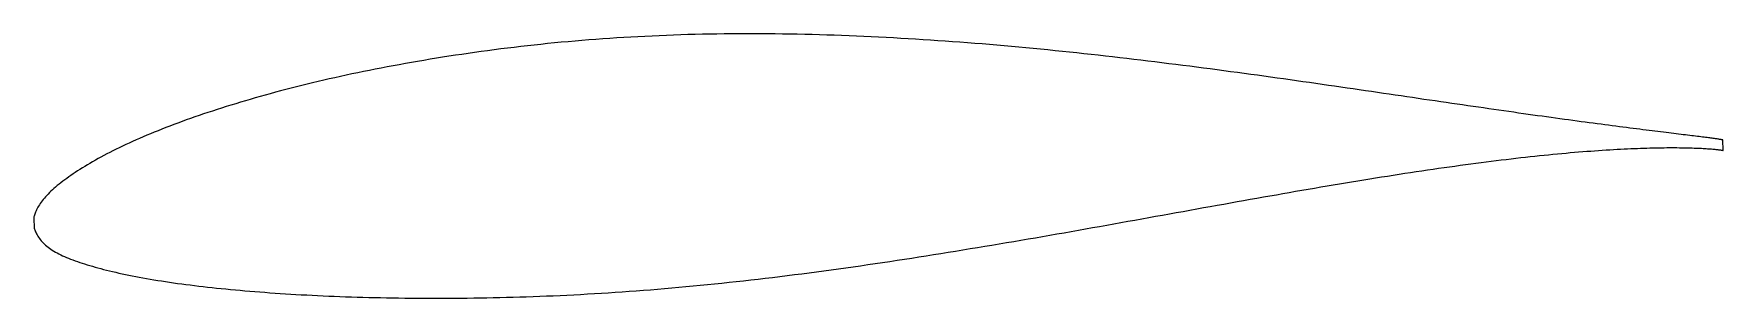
# Model space of a CAD drawing. Header units: metres. Extents: x -20.7 to 41.5, y -3.6 to 6.1.
import ezdxf

# ---------------------------------------------------------------- set-up
doc = ezdxf.new("R2010")
doc.units = ezdxf.units.M

msp = doc.modelspace()

# ---------------------------------------------------------------- linework, layer by layer
msp.add_lwpolyline([(41.452, 2.175), (41.451, 2.176), (41.448, 2.177), (41.442, 2.178), (41.433, 2.18), (41.422, 2.182), (41.409, 2.184), (41.394, 2.187), (41.376, 2.19), (41.356, 2.194), (41.333, 2.197), (41.308, 2.201), (41.28, 2.205), (41.251, 2.21), (41.218, 2.214), (41.184, 2.219), (41.147, 2.224), (41.108, 2.23), (41.066, 2.235), (41.022, 2.241), (40.976, 2.247), (40.927, 2.253), (40.876, 2.26), (40.823, 2.267), (40.767, 2.274), (40.709, 2.281), (40.648, 2.289), (40.586, 2.297), (40.521, 2.305), (40.453, 2.313), (40.384, 2.322), (40.312, 2.331), (40.238, 2.34), (40.161, 2.349), (40.082, 2.359), (40.001, 2.369), (39.918, 2.379), (39.832, 2.389), (39.744, 2.4), (39.654, 2.411), (39.561, 2.422), (39.467, 2.434), (39.37, 2.446), (39.271, 2.458), (39.169, 2.47), (39.066, 2.483), (38.96, 2.496), (38.852, 2.51), (38.742, 2.523), (38.63, 2.537), (38.515, 2.552), (38.398, 2.566), (38.279, 2.581), (38.158, 2.597), (38.035, 2.613), (37.91, 2.628), (37.783, 2.645), (37.653, 2.661), (37.522, 2.678), (37.388, 2.696), (37.252, 2.713), (37.114, 2.731), (36.974, 2.75), (36.832, 2.769), (36.688, 2.788), (36.542, 2.807), (36.394, 2.827), (36.244, 2.847), (36.092, 2.868), (35.938, 2.889), (35.782, 2.91), (35.624, 2.932), (35.464, 2.954), (35.302, 2.976), (35.139, 2.999), (34.973, 3.021), (34.805, 3.045), (34.636, 3.068), (34.464, 3.092), (34.291, 3.117), (34.116, 3.141), (33.939, 3.166), (33.76, 3.192), (33.58, 3.217), (33.398, 3.243), (33.214, 3.27), (33.028, 3.296), (32.84, 3.324), (32.651, 3.351), (32.46, 3.378), (32.267, 3.406), (32.072, 3.434), (31.876, 3.463), (31.678, 3.491), (31.479, 3.52), (31.278, 3.549), (31.075, 3.579), (30.871, 3.609), (30.665, 3.639), (30.458, 3.669), (30.249, 3.7), (30.038, 3.731), (29.826, 3.762), (29.612, 3.793), (29.397, 3.825), (29.181, 3.856), (28.963, 3.888), (28.743, 3.921), (28.523, 3.953), (28.3, 3.985), (28.077, 4.018), (27.852, 4.051), (27.625, 4.084), (27.398, 4.117), (27.169, 4.15), (26.938, 4.183), (26.707, 4.217), (26.474, 4.25), (26.24, 4.284), (26.004, 4.317), (25.768, 4.351), (25.53, 4.385), (25.291, 4.418), (25.051, 4.452), (24.81, 4.485), (24.568, 4.519), (24.325, 4.553), (24.08, 4.587), (23.835, 4.62), (23.588, 4.653), (23.341, 4.687), (23.092, 4.721), (22.843, 4.754), (22.592, 4.787), (22.341, 4.82), (22.088, 4.853), (21.835, 4.885), (21.581, 4.918), (21.326, 4.95), (21.07, 4.982), (20.813, 5.014), (20.556, 5.046), (20.298, 5.078), (20.039, 5.109), (19.779, 5.14), (19.519, 5.17), (19.258, 5.201), (18.996, 5.231), (18.733, 5.261), (18.47, 5.29), (18.206, 5.319), (17.942, 5.348), (17.677, 5.377), (17.412, 5.405), (17.146, 5.432), (16.879, 5.459), (16.612, 5.486), (16.345, 5.512), (16.077, 5.538), (15.808, 5.564), (15.54, 5.588), (15.271, 5.613), (15.001, 5.637), (14.731, 5.66), (14.461, 5.683), (14.19, 5.706), (13.92, 5.727), (13.649, 5.749), (13.377, 5.769), (13.106, 5.79), (12.834, 5.809), (12.562, 5.828), (12.29, 5.847), (12.018, 5.865), (11.746, 5.882), (11.473, 5.898), (11.201, 5.914), (10.928, 5.93), (10.656, 5.944), (10.383, 5.958), (10.111, 5.972), (9.838, 5.984), (9.566, 5.996), (9.294, 6.007), (9.021, 6.017), (8.749, 6.027), (8.477, 6.036), (8.205, 6.044), (7.934, 6.052), (7.662, 6.058), (7.391, 6.064), (7.12, 6.069), (6.849, 6.073), (6.579, 6.076), (6.309, 6.079), (6.039, 6.08), (5.77, 6.081), (5.501, 6.081), (5.232, 6.081), (4.964, 6.079), (4.696, 6.076), (4.428, 6.073), (4.162, 6.068), (3.895, 6.063), (3.629, 6.057), (3.364, 6.05), (3.099, 6.042), (2.835, 6.033), (2.571, 6.023), (2.308, 6.012), (2.046, 6), (1.784, 5.988), (1.523, 5.975), (1.263, 5.96), (1.004, 5.945), (0.745, 5.929), (0.487, 5.912), (0.229, 5.894), (-0.027, 5.875), (-0.283, 5.855), (-0.538, 5.835), (-0.792, 5.813), (-1.045, 5.791), (-1.297, 5.768), (-1.548, 5.744), (-1.799, 5.719), (-2.048, 5.693), (-2.297, 5.666), (-2.544, 5.639), (-2.791, 5.611), (-3.036, 5.582), (-3.281, 5.552), (-3.524, 5.522), (-3.766, 5.491), (-4.008, 5.459), (-4.248, 5.426), (-4.487, 5.393), (-4.724, 5.359), (-4.961, 5.324), (-5.197, 5.289), (-5.431, 5.253), (-5.664, 5.217), (-5.896, 5.18), (-6.126, 5.142), (-6.356, 5.104), (-6.584, 5.065), (-6.81, 5.026), (-7.036, 4.986), (-7.26, 4.945), (-7.482, 4.904), (-7.704, 4.863), (-7.924, 4.821), (-8.142, 4.778), (-8.359, 4.735), (-8.575, 4.691), (-8.789, 4.646), (-9.002, 4.602), (-9.213, 4.557), (-9.423, 4.511), (-9.631, 4.464), (-9.838, 4.418), (-10.043, 4.371), (-10.247, 4.323), (-10.449, 4.275), (-10.649, 4.227), (-10.848, 4.178), (-11.045, 4.128), (-11.241, 4.079), (-11.435, 4.029), (-11.627, 3.978), (-11.818, 3.928), (-12.007, 3.877), (-12.194, 3.825), (-12.379, 3.773), (-12.563, 3.721), (-12.745, 3.669), (-12.925, 3.616), (-13.103, 3.563), (-13.28, 3.51), (-13.455, 3.456), (-13.628, 3.403), (-13.799, 3.349), (-13.968, 3.295), (-14.136, 3.24), (-14.302, 3.186), (-14.465, 3.131), (-14.627, 3.076), (-14.787, 3.02), (-14.945, 2.965), (-15.101, 2.909), (-15.255, 2.854), (-15.408, 2.798), (-15.558, 2.742), (-15.706, 2.686), (-15.852, 2.629), (-15.997, 2.573), (-16.139, 2.516), (-16.279, 2.459), (-16.417, 2.403), (-16.554, 2.346), (-16.688, 2.289), (-16.82, 2.232), (-16.95, 2.175), (-17.078, 2.118), (-17.204, 2.06), (-17.327, 2.003), (-17.449, 1.946), (-17.569, 1.888), (-17.686, 1.831), (-17.801, 1.773), (-17.915, 1.716), (-18.026, 1.658), (-18.134, 1.6), (-18.241, 1.543), (-18.345, 1.486), (-18.448, 1.428), (-18.548, 1.371), (-18.646, 1.314), (-18.742, 1.257), (-18.835, 1.201), (-18.926, 1.145), (-19.016, 1.089), (-19.102, 1.033), (-19.187, 0.977), (-19.269, 0.922), (-19.35, 0.868), (-19.428, 0.813), (-19.503, 0.759), (-19.577, 0.705), (-19.648, 0.652), (-19.717, 0.599), (-19.783, 0.546), (-19.848, 0.494), (-19.91, 0.442), (-19.97, 0.39), (-20.027, 0.338), (-20.082, 0.287), (-20.135, 0.236), (-20.186, 0.185), (-20.234, 0.135), (-20.28, 0.085), (-20.323, 0.035), (-20.364, -0.015), (-20.403, -0.064), (-20.44, -0.113), (-20.474, -0.161), (-20.506, -0.209), (-20.536, -0.256), (-20.563, -0.303), (-20.588, -0.348), (-20.611, -0.393), (-20.631, -0.437), (-20.649, -0.479), (-20.665, -0.52), (-20.679, -0.558), (-20.69, -0.594), (-20.699, -0.626), (-20.706, -0.654), (-20.711, -0.675), (-20.714, -0.689), (-20.695, -1.086), (-20.694, -1.089), (-20.69, -1.098), (-20.683, -1.114), (-20.674, -1.136), (-20.662, -1.166), (-20.647, -1.202), (-20.629, -1.24), (-20.61, -1.281), (-20.587, -1.323), (-20.563, -1.365), (-20.536, -1.408), (-20.507, -1.45), (-20.475, -1.492), (-20.441, -1.534), (-20.404, -1.575), (-20.366, -1.615), (-20.325, -1.655), (-20.282, -1.694), (-20.236, -1.733), (-20.188, -1.771), (-20.138, -1.808), (-20.085, -1.845), (-20.031, -1.881), (-19.973, -1.916), (-19.914, -1.951), (-19.852, -1.985), (-19.788, -2.019), (-19.722, -2.052), (-19.654, -2.084), (-19.583, -2.117), (-19.51, -2.148), (-19.434, -2.179), (-19.357, -2.21), (-19.277, -2.241), (-19.195, -2.271), (-19.11, -2.3), (-19.024, -2.33), (-18.935, -2.359), (-18.844, -2.389), (-18.751, -2.418), (-18.655, -2.446), (-18.557, -2.475), (-18.457, -2.503), (-18.355, -2.532), (-18.251, -2.56), (-18.144, -2.588), (-18.036, -2.615), (-17.925, -2.643), (-17.812, -2.67), (-17.697, -2.697), (-17.579, -2.724), (-17.46, -2.75), (-17.339, -2.776), (-17.215, -2.802), (-17.089, -2.827), (-16.961, -2.852), (-16.831, -2.877), (-16.699, -2.901), (-16.565, -2.925), (-16.429, -2.948), (-16.291, -2.971), (-16.151, -2.994), (-16.009, -3.016), (-15.865, -3.038), (-15.719, -3.06), (-15.571, -3.081), (-15.421, -3.102), (-15.268, -3.123), (-15.114, -3.143), (-14.958, -3.163), (-14.801, -3.182), (-14.641, -3.202), (-14.479, -3.22), (-14.316, -3.239), (-14.15, -3.257), (-13.983, -3.275), (-13.814, -3.292), (-13.643, -3.309), (-13.47, -3.326), (-13.295, -3.342), (-13.119, -3.358), (-12.94, -3.374), (-12.76, -3.389), (-12.579, -3.404), (-12.395, -3.418), (-12.21, -3.432), (-12.023, -3.446), (-11.834, -3.459), (-11.644, -3.472), (-11.452, -3.485), (-11.258, -3.497), (-11.063, -3.508), (-10.866, -3.52), (-10.667, -3.53), (-10.467, -3.541), (-10.266, -3.551), (-10.062, -3.56), (-9.857, -3.569), (-9.651, -3.578), (-9.443, -3.586), (-9.234, -3.594), (-9.023, -3.601), (-8.81, -3.607), (-8.597, -3.614), (-8.381, -3.62), (-8.165, -3.625), (-7.947, -3.629), (-7.727, -3.634), (-7.506, -3.638), (-7.284, -3.641), (-7.061, -3.644), (-6.836, -3.646), (-6.61, -3.647), (-6.382, -3.648), (-6.154, -3.649), (-5.924, -3.649), (-5.692, -3.649), (-5.46, -3.648), (-5.227, -3.646), (-4.992, -3.644), (-4.756, -3.642), (-4.519, -3.639), (-4.281, -3.635), (-4.041, -3.631), (-3.801, -3.626), (-3.56, -3.621), (-3.317, -3.615), (-3.074, -3.608), (-2.829, -3.601), (-2.584, -3.594), (-2.337, -3.585), (-2.09, -3.576), (-1.841, -3.566), (-1.592, -3.556), (-1.342, -3.545), (-1.091, -3.533), (-0.839, -3.521), (-0.586, -3.508), (-0.333, -3.494), (-0.078, -3.479), (0.177, -3.464), (0.433, -3.448), (0.689, -3.431), (0.947, -3.414), (1.205, -3.396), (1.464, -3.377), (1.723, -3.357), (1.983, -3.337), (2.244, -3.315), (2.505, -3.293), (2.767, -3.271), (3.029, -3.248), (3.292, -3.224), (3.555, -3.199), (3.819, -3.174), (4.084, -3.148), (4.348, -3.121), (4.614, -3.093), (4.879, -3.065), (5.145, -3.036), (5.412, -3.006), (5.679, -2.976), (5.946, -2.945), (6.213, -2.914), (6.481, -2.882), (6.749, -2.849), (7.018, -2.815), (7.286, -2.782), (7.555, -2.747), (7.824, -2.712), (8.093, -2.677), (8.363, -2.64), (8.632, -2.604), (8.902, -2.567), (9.171, -2.529), (9.441, -2.491), (9.711, -2.452), (9.981, -2.413), (10.251, -2.374), (10.521, -2.334), (10.791, -2.293), (11.06, -2.253), (11.33, -2.211), (11.6, -2.17), (11.869, -2.128), (12.139, -2.086), (12.408, -2.043), (12.677, -2.001), (12.946, -1.958), (13.215, -1.914), (13.484, -1.87), (13.752, -1.826), (14.02, -1.782), (14.288, -1.738), (14.556, -1.693), (14.823, -1.649), (15.09, -1.604), (15.356, -1.558), (15.622, -1.513), (15.888, -1.467), (16.153, -1.422), (16.418, -1.376), (16.682, -1.33), (16.946, -1.284), (17.21, -1.238), (17.473, -1.192), (17.735, -1.145), (17.997, -1.099), (18.258, -1.053), (18.519, -1.006), (18.779, -0.96), (19.038, -0.913), (19.297, -0.867), (19.555, -0.82), (19.812, -0.774), (20.069, -0.728), (20.325, -0.682), (20.58, -0.636), (20.834, -0.59), (21.088, -0.544), (21.341, -0.498), (21.593, -0.453), (21.844, -0.408), (22.094, -0.362), (22.343, -0.317), (22.592, -0.272), (22.84, -0.228), (23.086, -0.184), (23.332, -0.14), (23.577, -0.096), (23.82, -0.052), (24.063, -0.009), (24.305, 0.034), (24.545, 0.077), (24.785, 0.119), (25.024, 0.161), (25.261, 0.202), (25.497, 0.244), (25.733, 0.285), (25.967, 0.325), (26.199, 0.365), (26.431, 0.405), (26.662, 0.445), (26.891, 0.483), (27.119, 0.522), (27.346, 0.56), (27.571, 0.598), (27.795, 0.635), (28.018, 0.672), (28.24, 0.708), (28.46, 0.744), (28.679, 0.779), (28.897, 0.814), (29.113, 0.848), (29.328, 0.882), (29.541, 0.915), (29.753, 0.947), (29.963, 0.979), (30.172, 1.011), (30.38, 1.042), (30.586, 1.073), (30.79, 1.102), (30.993, 1.132), (31.195, 1.161), (31.394, 1.189), (31.593, 1.216), (31.789, 1.243), (31.984, 1.27), (32.178, 1.296), (32.37, 1.321), (32.56, 1.346), (32.748, 1.37), (32.935, 1.394), (33.12, 1.417), (33.304, 1.439), (33.486, 1.461), (33.666, 1.482), (33.844, 1.503), (34.02, 1.523), (34.195, 1.543), (34.368, 1.562), (34.539, 1.58), (34.708, 1.598), (34.876, 1.615), (35.041, 1.632), (35.205, 1.648), (35.367, 1.663), (35.527, 1.678), (35.685, 1.693), (35.841, 1.707), (35.996, 1.72), (36.148, 1.733), (36.299, 1.745), (36.447, 1.757), (36.594, 1.768), (36.738, 1.779), (36.881, 1.789), (37.021, 1.798), (37.16, 1.807), (37.296, 1.816), (37.431, 1.824), (37.563, 1.831), (37.694, 1.838), (37.822, 1.845), (37.948, 1.851), (38.073, 1.856), (38.195, 1.861), (38.315, 1.866), (38.433, 1.871), (38.548, 1.874), (38.662, 1.878), (38.774, 1.881), (38.883, 1.884), (38.99, 1.886), (39.095, 1.888), (39.198, 1.889), (39.299, 1.89), (39.397, 1.891), (39.494, 1.892), (39.588, 1.892), (39.68, 1.892), (39.769, 1.891), (39.857, 1.89), (39.942, 1.889), (40.025, 1.888), (40.105, 1.887), (40.184, 1.885), (40.26, 1.883), (40.334, 1.88), (40.406, 1.878), (40.475, 1.875), (40.542, 1.873), (40.607, 1.87), (40.669, 1.867), (40.729, 1.863), (40.787, 1.86), (40.843, 1.856), (40.896, 1.853), (40.947, 1.849), (40.995, 1.845), (41.042, 1.842), (41.086, 1.838), (41.127, 1.834), (41.166, 1.83), (41.203, 1.826), (41.238, 1.822), (41.27, 1.819), (41.3, 1.815), (41.327, 1.812), (41.352, 1.808), (41.375, 1.805), (41.395, 1.802), (41.413, 1.799), (41.429, 1.796), (41.442, 1.794), (41.452, 1.792), (41.461, 1.79), (41.467, 1.788), (41.47, 1.787), (41.472, 1.787), (41.452, 2.175)], close=True)

doc.saveas('drawing.dxf')
